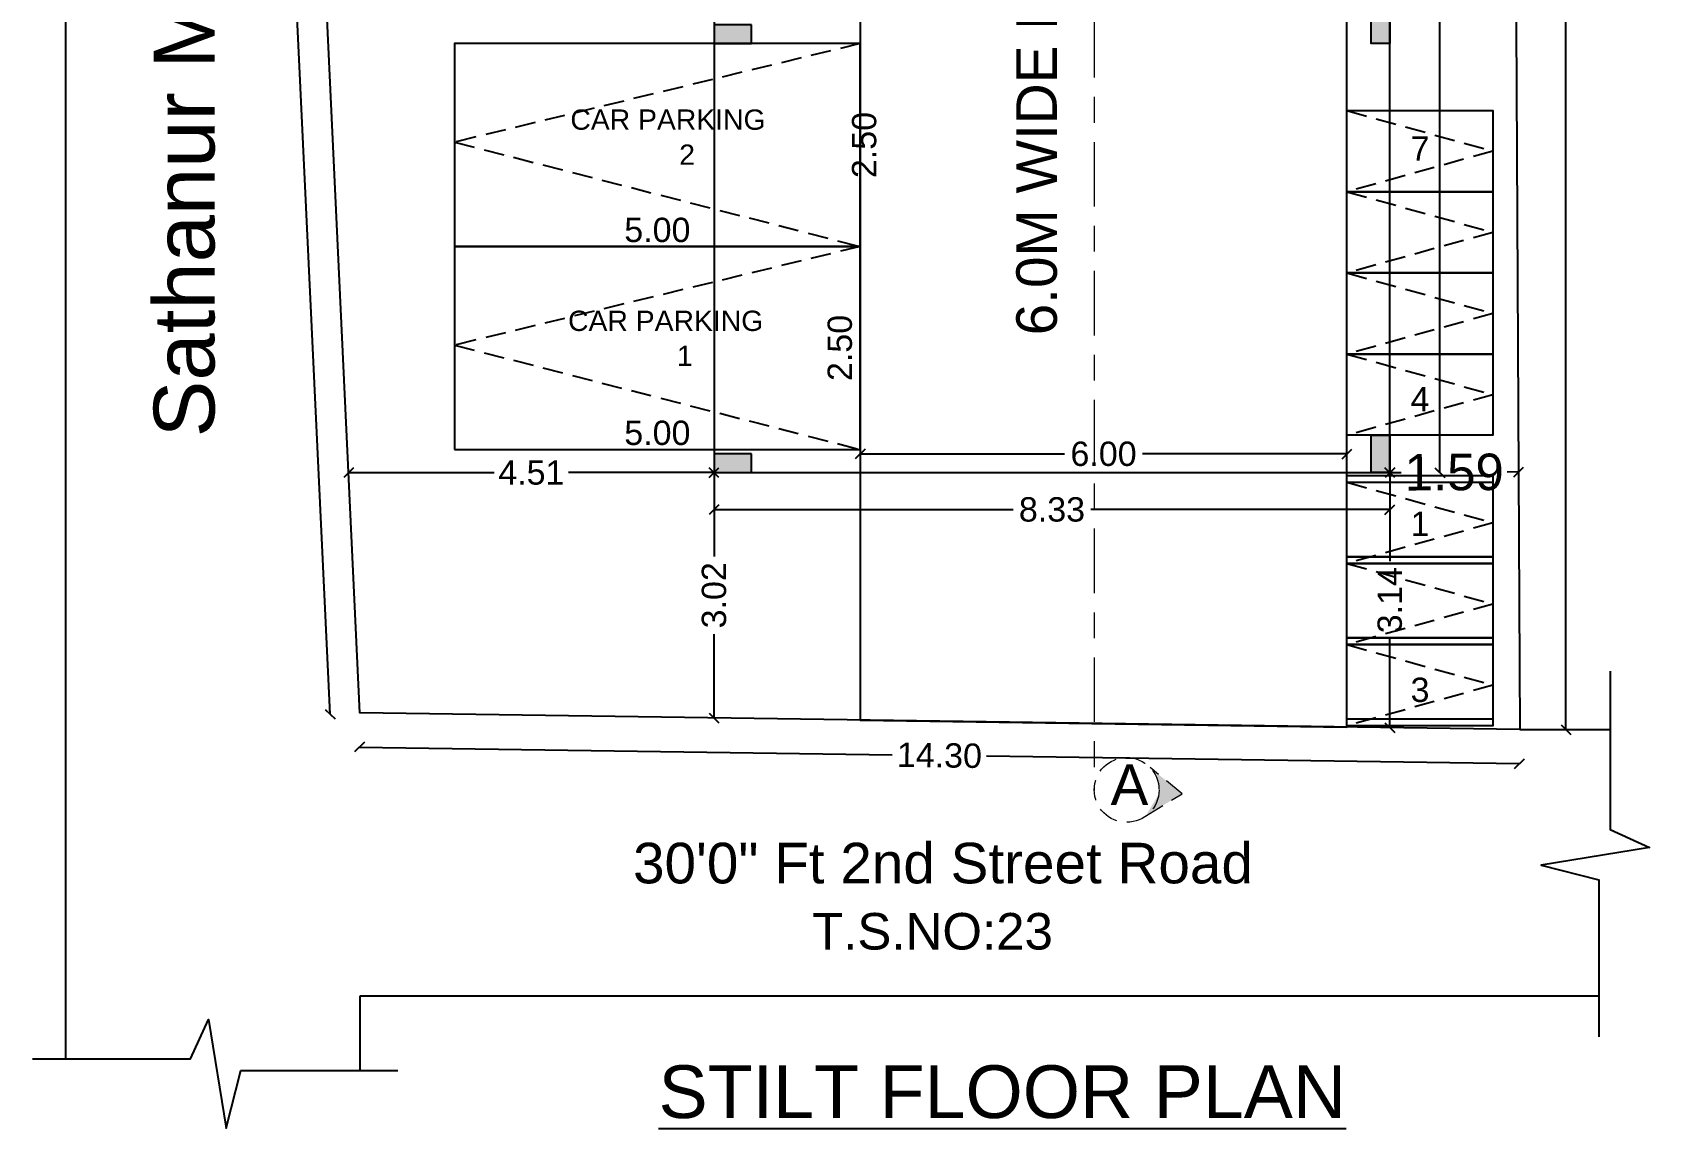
# Model space of a CAD drawing. Header units: metres. Extents: x 27 to 171, y 4 to 129.
# Drawn here: x 97.65 to 117.58, y 22.7 to 36.2 of the extents above; entities that cross this region are included whole.
import ezdxf

# ---------------------------------------------------------------- set-up
doc = ezdxf.new("R2010")
doc.units = ezdxf.units.M
doc.header["$MEASUREMENT"] = 0
doc.linetypes.add('Centre', pattern=[31.749999999999996, 6.349999999999998, -4.7625, 15.875, -4.7625])
doc.linetypes.add('HIDDEN', pattern=[0.375, 0.25, -0.125])
for name, color, linetype in [('BLK_1_FLR_0_BLT_UP_AREA', 18, 'Continuous'), ('BLK_1_FLR_0_BLT_UP_AREA_DEDUCT', 18, 'Continuous'), ('BLK_1_FLR_0_STILT_PARKING', 13, 'Continuous')]:
    doc.layers.add(name, color=color, linetype=linetype)
doc.styles.get("Standard").update_dxf_attribs({"font": 'arial.ttf'})
doc.dimstyles.get("Standard").update_dxf_attribs({"dimtxt": 0.3, "dimasz": 0.12, "dimexe": 0.18, "dimexo": 0.0625, "dimgap": 0.09, "dimtad": 0, "dimzin": 0, "dimdsep": 46, "dimtxsty": 'Standard', "dimblk": 'OBLIQUE', "dimcen": 0.09, "dimse1": 1, "dimse2": 1, "dimadec": 0, "dimazin": 0, "dimtfac": 1, "dimtofl": 0, "dimtmove": 0, "dimatfit": 3, "dimfxl": 0, "dimtolj": 1, "dimtzin": 0, "dimarcsym": 0})
doc.dimstyles.new('STANDARD$0', dxfattribs={"dimtxt": 7, "dimasz": 3, "dimexe": 3, "dimexo": 1, "dimgap": 1.5, "dimtad": 1, "dimdec": 1, "dimzin": 1, "dimdsep": 46, "dimlunit": 4, "dimtxsty": 'Standard', "dimblk": 'OBLIQUE', "dimcen": 0.09375, "dimdle": 1, "dimclrd": 8, "dimclre": 8, "dimclrt": 7, "dimadec": 1, "dimazin": 0, "dimtfac": 1, "dimtdec": 1, "dimtix": 1, "dimtmove": 2, "dimatfit": 3, "dimldrblk": 'ARCHTICK', "dimfxl": 0, "dimfrac": 2, "dimtolj": 1, "dimtzin": 0, "dimarcsym": 0})
doc.dimstyles.new('STANDARD_WS', dxfattribs={"dimtxt": 0.3, "dimasz": 0.1, "dimexe": 0.18, "dimexo": 0.0625, "dimgap": 0.09, "dimtad": 0, "dimzin": 0, "dimdsep": 46, "dimtxsty": 'Standard', "dimblk": 'OBLIQUE', "dimcen": 0.09, "dimse1": 1, "dimse2": 1, "dimadec": 0, "dimazin": 0, "dimtfac": 1, "dimtofl": 0, "dimtmove": 0, "dimatfit": 3, "dimfxl": 0, "dimtolj": 1, "dimtzin": 0, "dimarcsym": 0})

# ---------------------------------------------------------------- blocks, each defined once
blk = doc.blocks.new('_Oblique')
at = {"color": 0, "linetype": 'ByBlock', "lineweight": -2}
blk.add_line((-0.5, -0.5), (0.5, 0.5), dxfattribs=at)
blk = doc.blocks.new('*D37')
at = {"color": 0, "lineweight": -2}
for p, q in [((114.9969333734082, 47.43921921740613), (114.9969333734082, 39.69016752068025)), ((114.9969333734082, 30.77721405042097), (114.9969333734082, 38.52626574714682))]:
    blk.add_line(p, q, dxfattribs=at)
at = {"layer": 'Defpoints', "color": 0}
for p in [(114.3809633350428, 47.43921921740613), (114.3809633350428, 30.77721405042097), (114.9969333734082, 30.77721405042097)]:
    blk.add_point(p, dxfattribs=at)
at = {"color": 0, "lineweight": -2, "xscale": 0.12, "yscale": 0.12, "zscale": 0.12}
for p, rotation in [((114.9969333734082, 47.43921921740613), 90), ((114.9969333734082, 30.77721405042097), 270)]:
    blk.add_blockref('_Oblique', p, dxfattribs=dict(at, rotation=rotation))
at = {"color": 0, "insert": (114.9969333734082, 39.10821663391356), "char_height": 0.3, "attachment_point": 5, "rotation": 90}
blk.add_mtext('\\A1;16.66', dxfattribs=at)
blk = doc.blocks.new('*D38')
at = {"color": 0, "lineweight": -2}
for p, q in [((106.0507623030002, 30.32215368137329), (109.7360265297991, 30.32215368137329)), ((114.3809633350428, 30.32215368137329), (110.6956991082439, 30.32215368137329))]:
    blk.add_line(p, q, dxfattribs=at)
at = {"layer": 'Defpoints', "color": 0}
for p in [(106.0507623030002, 30.77721405042097), (114.3809633350428, 30.77721405042097), (106.0507623030002, 30.32215368137329)]:
    blk.add_point(p, dxfattribs=at)
at = {"color": 0, "lineweight": -2, "xscale": 0.12, "yscale": 0.12, "zscale": 0.12, "rotation": 180}
blk.add_blockref('_Oblique', (106.0507623030002, 30.32215368137329), dxfattribs=at)
at = {"color": 0, "lineweight": -2, "xscale": 0.12, "yscale": 0.12, "zscale": 0.12}
blk.add_blockref('_Oblique', (114.3809633350428, 30.32215368137329), dxfattribs=at)
at = {"color": 0, "insert": (110.2158628190215, 30.32215368137329), "char_height": 0.3, "attachment_point": 5}
blk.add_mtext('\\A1;8.33', dxfattribs=at)
blk = doc.blocks.new('*D101')
at = {"color": 0, "lineweight": -2}
for p, q in [((116.5515016102669, 48.91172291061387), (116.5515016102669, 38.86008631923485)), ((116.5515016102669, 27.6120104372692), (116.5515016102669, 37.66364702864822))]:
    blk.add_line(p, q, dxfattribs=at)
at = {"layer": 'Defpoints', "color": 0}
for p in [(115.8733324638797, 48.91172291061387), (116.5515016102669, 48.91172291061387), (115.9840056442176, 27.6120104372692)]:
    blk.add_point(p, dxfattribs=at)
at = {"color": 0, "lineweight": -2, "xscale": 0.12, "yscale": 0.12, "zscale": 0.12}
for p, rotation in [((116.5515016102669, 48.91172291061387), 90), ((116.5515016102669, 27.6120104372692), 270)]:
    blk.add_blockref('_Oblique', p, dxfattribs=dict(at, rotation=rotation))
at = {"color": 0, "insert": (116.5515016102669, 38.26186667394156), "char_height": 0.3, "attachment_point": 5, "rotation": 90}
blk.add_mtext('\\A1;21.30', dxfattribs=at)
blk = doc.blocks.new('*D102')
at = {"color": 0, "lineweight": -2}
for p, q in [((101.6794171718621, 27.39690674195581), (108.2471927556842, 27.30219927635482)), ((115.9779306539763, 27.19072186909138), (109.4101550701541, 27.28542933469235))]:
    blk.add_line(p, q, dxfattribs=at)
at = {"layer": 'Defpoints', "color": 0}
for p in [(101.6854921621034, 27.81819531013363), (115.9840056442176, 27.6120104372692), (101.6794171718621, 27.39690674195581)]:
    blk.add_point(p, dxfattribs=at)
at = {"color": 0, "lineweight": -2, "xscale": 0.12, "yscale": 0.12, "zscale": 0.12}
for p, rotation in [((101.6794171718621, 27.39690674195581), 179.1738508825718), ((115.9779306539763, 27.19072186909138), 359.1738508825717)]:
    blk.add_blockref('_Oblique', p, dxfattribs=dict(at, rotation=rotation))
at = {"color": 0, "insert": (108.8286739129192, 27.29381430552359), "char_height": 0.3, "attachment_point": 5, "rotation": 359.17385088257174}
blk.add_mtext('\\A1;14.30', dxfattribs=at)
blk = doc.blocks.new('*D103')
at = {"color": 0, "lineweight": -2}
for p, q in [((100.3088287368045, 49.1770315206133), (100.7853738666874, 39.08649778478318)), ((101.3183602670306, 27.80085679056649), (100.8418151371476, 37.89139052639661))]:
    blk.add_line(p, q, dxfattribs=at)
at = {"layer": 'Defpoints', "color": 0}
for p in [(100.3088287368045, 49.1770315206133), (100.6759606318773, 49.19437004018047), (101.6854921621034, 27.81819531013363)]:
    blk.add_point(p, dxfattribs=at)
at = {"color": 0, "lineweight": -2, "xscale": 0.12, "yscale": 0.12, "zscale": 0.12}
for p, rotation in [((100.3088287368045, 49.1770315206133), 92.7038958525444), ((101.3183602670306, 27.80085679056649), 272.7038958525444)]:
    blk.add_blockref('_Oblique', p, dxfattribs=dict(at, rotation=rotation))
at = {"color": 0, "insert": (100.8135945019175, 38.48894415558989), "char_height": 0.3, "attachment_point": 5, "rotation": 272.7038958525444}
blk.add_mtext('\\A1;21.40', dxfattribs=at)
blk = doc.blocks.new('123')
h = blk.add_hatch(color=256)
h.dxf.hatch_style = 1
h.paths.add_polyline_path([(80.91065346817662, 31.23652682057582), (80.68065346817706, 31.23652682057582), (80.68065346817706, 30.77652682057669), (80.91065346817662, 30.77652682057669)])
h = blk.add_hatch(color=256)
h.dxf.hatch_style = 1
h.paths.add_polyline_path([(87.17017685050837, 31.23652682057582), (86.9401768505088, 31.23652682057582), (86.9401768505088, 30.77652682057669), (87.17017685050837, 30.77652682057669)])
h = blk.add_hatch(color=256)
h.dxf.hatch_style = 1
h.paths.add_polyline_path([(89.31017685050823, 31.23652682057582), (89.0801768505087, 31.23652682057582), (89.0801768505087, 30.77652682057669), (89.31017685050823, 30.77652682057669)])
h = blk.add_hatch(color=256)
h.dxf.hatch_style = 1
h.paths.add_polyline_path([(80.91065346852679, 27.93652682057473), (80.68065346852723, 27.93652682057473), (80.68065346852723, 27.4765268205756), (80.91065346852679, 27.4765268205756)])
h = blk.add_hatch(color=256)
h.dxf.hatch_style = 1
h.paths.add_polyline_path([(87.17017685050791, 27.93652682057473), (86.94017685050837, 27.93652682057473), (86.94017685050837, 27.4765268205756), (87.17017685050791, 27.4765268205756)])
h = blk.add_hatch(color=256)
h.dxf.hatch_style = 1
h.paths.add_polyline_path([(89.31017685050823, 27.93652682057473), (89.0801768505087, 27.93652682057473), (89.0801768505087, 27.4765268205756), (89.31017685050823, 27.4765268205756)])
h = blk.add_hatch(color=256)
h.dxf.hatch_style = 1
h.paths.add_polyline_path([(89.08017685015854, 19.86024626462858), (89.31017685015809, 19.86024626462858), (89.31017685015809, 20.32024626462771), (89.08017685015854, 20.32024626462771)])
h = blk.add_hatch(color=256)
h.dxf.hatch_style = 1
h.paths.add_polyline_path([(81.43997573786713, 19.86024626462858), (81.43997573786713, 20.09024626462815), (80.97997573786802, 20.09024626462815), (80.97997573786802, 19.86024626462858)])
h = blk.add_hatch(color=256)
h.dxf.hatch_style = 1
h.paths.add_polyline_path([(89.08017685015854, 14.57452165359064), (89.31017685015809, 14.57452165359064), (89.31017685015809, 15.03452165358976), (89.08017685015854, 15.03452165358976)])
h = blk.add_hatch(color=256)
h.dxf.hatch_style = 1
h.paths.add_polyline_path([(81.43997573786713, 14.5745217345393), (81.43997573786713, 14.80452173453886), (80.97997573786802, 14.80452173453886), (80.97997573786802, 14.5745217345393)])
for points in [[(80.68065346817706, 31.23652682057582), (80.68065346817706, 30.77652682057669), (80.91065346817662, 30.77652682057669), (80.91065346817662, 31.23652682057582)], [(86.9401768505088, 31.23652682057582), (86.9401768505088, 30.77652682057669), (87.17017685050837, 30.77652682057669), (87.17017685050837, 31.23652682057582)], [(89.0801768505087, 31.23652682057582), (89.0801768505087, 30.77652682057669), (89.31017685050823, 30.77652682057669), (89.31017685050823, 31.23652682057582)], [(80.68065346852723, 27.93652682057473), (80.68065346852723, 27.4765268205756), (80.91065346852679, 27.4765268205756), (80.91065346852679, 27.93652682057473)], [(86.94017685050837, 27.93652682057473), (86.94017685050837, 27.4765268205756), (87.17017685050791, 27.4765268205756), (87.17017685050791, 27.93652682057473)], [(89.0801768505087, 27.93652682057473), (89.0801768505087, 27.4765268205756), (89.31017685050823, 27.4765268205756), (89.31017685050823, 27.93652682057473)], [(89.31017685015809, 20.32024626462771), (89.31017685015809, 19.86024626462858), (89.08017685015854, 19.86024626462858), (89.08017685015854, 20.32024626462771)], [(81.43997573786713, 20.09024626462815), (80.97997573786802, 20.09024626462815), (80.97997573786802, 19.86024626462858), (81.43997573786713, 19.86024626462858)], [(89.31017685015809, 15.03452165358976), (89.31017685015809, 14.57452165359064), (89.08017685015854, 14.57452165359064), (89.08017685015854, 15.03452165358976)], [(81.43997573786713, 14.80452173453886), (80.97997573786802, 14.80452173453886), (80.97997573786802, 14.5745217345393), (81.43997573786713, 14.5745217345393)]]:
    blk.add_lwpolyline(points, close=True)
blk = doc.blocks.new('*D65')
at = {"color": 0, "lineweight": -2}
for p, q in [((107.8516261930955, 31.00721405042056), (110.3716875846371, 31.00721405042056)), ((113.8516261930955, 31.00721405042056), (111.3315648015539, 31.00721405042056))]:
    blk.add_line(p, q, dxfattribs=at)
at = {"layer": 'Defpoints', "color": 0}
for p in [(107.8516261930955, 31.00721405042056), (113.8516261930955, 31.00721405042056), (113.8516261930955, 31.00721405042056)]:
    blk.add_point(p, dxfattribs=at)
at = {"color": 0, "lineweight": -2, "xscale": 0.12, "yscale": 0.12, "zscale": 0.12, "rotation": 180}
blk.add_blockref('_Oblique', (107.8516261930955, 31.00721405042056), dxfattribs=at)
at = {"color": 0, "lineweight": -2, "xscale": 0.12, "yscale": 0.12, "zscale": 0.12}
blk.add_blockref('_Oblique', (113.8516261930955, 31.00721405042056), dxfattribs=at)
at = {"color": 0, "insert": (110.8516261930955, 31.00721405042056), "char_height": 0.3, "attachment_point": 5}
blk.add_mtext('\\A1;6.00', dxfattribs=at)
blk = doc.blocks.new('*D74')
at = {"layer": 'Defpoints', "color": 0}
for p in [(107.8516261930955, 33.56291936069121), (107.6020687129681, 31.06291936069119), (107.8516261930955, 31.06291936069119)]:
    blk.add_point(p, dxfattribs=at)
at = {"color": 0, "insert": (107.6020687129681, 32.31291936069122), "char_height": 0.3, "attachment_point": 5, "rotation": 90}
blk.add_mtext('\\A1;2.50', dxfattribs=at)
blk = doc.blocks.new('*D75')
at = {"layer": 'Defpoints', "color": 0}
for p in [(107.8516261930955, 31.26537853127491), (102.8516261930955, 31.06291936069119), (107.8516261930955, 31.06291936069119)]:
    blk.add_point(p, dxfattribs=at)
at = {"color": 0, "insert": (105.3516261930955, 31.26537853127491), "char_height": 0.3, "attachment_point": 5}
blk.add_mtext('\\A1;5.00', dxfattribs=at)
blk = doc.blocks.new('*D76')
at = {"layer": 'Defpoints', "color": 0}
for p in [(108.1515864750557, 36.06291936069123), (107.9020289949287, 33.56291936069121), (108.1515864750557, 33.56291936069121)]:
    blk.add_point(p, dxfattribs=at)
at = {"color": 0, "insert": (107.9020289949287, 34.81291936069123), "char_height": 0.3, "attachment_point": 5, "rotation": 90}
blk.add_mtext('\\A1;2.50', dxfattribs=at)
blk = doc.blocks.new('*D77')
at = {"layer": 'Defpoints', "color": 0}
for p in [(107.8515864750557, 33.76537853127493), (102.8515864750558, 33.56291936069121), (107.8515864750557, 33.56291936069121)]:
    blk.add_point(p, dxfattribs=at)
at = {"color": 0, "insert": (105.3515864750558, 33.76537853127493), "char_height": 0.3, "attachment_point": 5}
blk.add_mtext('\\A1;5.00', dxfattribs=at)
blk = doc.blocks.new('*D148')
at = {"color": 0, "lineweight": -2}
for p, q in [((106.0507719522994, 30.77721405042093), (106.0507719522994, 29.74422557854158)), ((106.0507719522994, 27.75524802071409), (106.0507719522994, 28.78823649259342))]:
    blk.add_line(p, q, dxfattribs=at)
at = {"layer": 'Defpoints', "color": 0}
for p in [(106.050771952683, 30.77721405042093), (106.0507719398231, 27.75524802071409), (106.0507719522994, 27.75524802071409)]:
    blk.add_point(p, dxfattribs=at)
at = {"color": 0, "lineweight": -2, "xscale": 0.12, "yscale": 0.12, "zscale": 0.12}
for p, rotation in [((106.0507719522994, 30.77721405042093), 90), ((106.0507719522994, 27.75524802071409), 270)]:
    blk.add_blockref('_Oblique', p, dxfattribs=dict(at, rotation=rotation))
at = {"color": 0, "insert": (106.0507719522994, 29.26623103556752), "char_height": 0.3, "attachment_point": 5, "rotation": 90}
blk.add_mtext('\\A1;3.02', dxfattribs=at)
blk = doc.blocks.new('*D149')
at = {"color": 0, "lineweight": -2}
for p, q in [((114.3809730542242, 30.77721405042093), (114.3809730542242, 29.68508561177995)), ((114.3809730542242, 27.6351263409425), (114.3809730542242, 28.72725477958349))]:
    blk.add_line(p, q, dxfattribs=at)
at = {"layer": 'Defpoints', "color": 0}
for p in [(114.3809729850758, 30.77721405042093), (114.380973054224, 27.6351263409425), (114.3809730542242, 27.6351263409425)]:
    blk.add_point(p, dxfattribs=at)
at = {"color": 0, "lineweight": -2, "xscale": 0.12, "yscale": 0.12, "zscale": 0.12}
for p, rotation in [((114.3809730542242, 30.77721405042093), 90), ((114.3809730542242, 27.6351263409425), 270)]:
    blk.add_blockref('_Oblique', p, dxfattribs=dict(at, rotation=rotation))
at = {"color": 0, "insert": (114.3809730542242, 29.20617019568173), "char_height": 0.3, "attachment_point": 5, "rotation": 90}
blk.add_mtext('\\A1;3.14', dxfattribs=at)
blk = doc.blocks.new('*D152')
at = {"color": 0, "lineweight": -2}
for p, q in [((101.5457563820244, 30.77721405039731), (103.341552025471, 30.77721405040673)), ((106.0507719526829, 30.77721405042094), (104.2549763092364, 30.77721405041152))]:
    blk.add_line(p, q, dxfattribs=at)
at = {"layer": 'Defpoints', "color": 0}
for p in [(101.5457563820244, 30.77721405039731), (101.5457563820244, 30.77721405039731), (106.0507719526829, 30.77721405042094)]:
    blk.add_point(p, dxfattribs=at)
at = {"color": 0, "lineweight": -2, "xscale": 0.12, "yscale": 0.12, "zscale": 0.12}
for p, rotation in [((101.5457563820244, 30.77721405039731), 180.0000000003004), ((106.0507719526829, 30.77721405042094), 3.005596e-10)]:
    blk.add_blockref('_Oblique', p, dxfattribs=dict(at, rotation=rotation))
at = {"color": 0, "insert": (103.7982641673537, 30.77721405040912), "char_height": 0.3, "attachment_point": 5}
blk.add_mtext('\\A1;4.51', dxfattribs=at)
blk = doc.blocks.new('*D155')
at = {"color": 0, "lineweight": -2}
for p, q in [((114.3809633357432, 30.77721405042547), (114.5205208769468, 30.77793919058617)), ((115.9675164305964, 30.78545777094559), (115.8279588893927, 30.7847326307849))]:
    blk.add_line(p, q, dxfattribs=at)
at = {"layer": 'Defpoints', "color": 0}
for p in [(114.3809633357432, 30.77721405042004), (115.9675164305964, 30.78545777094016), (115.9675164305964, 30.78545777094559)]:
    blk.add_point(p, dxfattribs=at)
at = {"color": 0, "lineweight": -2, "xscale": 0.12, "yscale": 0.12, "zscale": 0.12}
for p, rotation in [((114.3809633357432, 30.77721405042547), 180.297705853132), ((115.9675164305964, 30.78545777094559), 0.2977058531321062)]:
    blk.add_blockref('_Oblique', p, dxfattribs=dict(at, rotation=rotation))
at = {"color": 0, "insert": (115.1742398831698, 30.78133591068553), "char_height": 0.45, "attachment_point": 5, "rotation": 0.29770585313210635}
blk.add_mtext('\\A1;1.59', dxfattribs=at)

msp = doc.modelspace()

# ---------------------------------------------------------------- hatches: boundary and pattern name
at = {"ltscale": 10}
h = msp.add_hatch(color=256, dxfattribs=at)
edge = h.paths.add_edge_path()
edge.add_line((111.5318807569497, 26.81533299803117), (111.3701541799641, 26.54549715019198))
edge.add_line((111.3701541799641, 26.54549715019198), (111.8208432905207, 26.82252744339598))
edge.add_line((111.8208432905207, 26.82252744339598), (111.4256314436684, 27.14408675477967))
edge.add_arc((111.1363101880892, 26.86903542094366), 0.3991992299284635, -7.731175066215201, 43.551609101231804, ccw=False)

# ---------------------------------------------------------------- linework, layer by layer
for p, q in [((98.0572716989547, 50.70224396269737), (98.0572716989547, 23.55658853616568)), ((114.380963335393, 30.77721405077025), (114.380963335393, 47.43921921775539)), ((114.3809633350428, 30.77721405042097), (114.3809633350428, 47.43921921740613)), ((106.0507623026501, 43.67921921740594), (106.0507623026501, 30.77721405042097)), ((106.0507623030002, 36.10821663426283), (106.0507623030002, 30.77721405077025)), ((106.0507623030002, 30.77721405077025), (114.380963335393, 30.77721405077025)), ((106.0507623026501, 30.77721405042097), (114.3809633350428, 30.77721405042097)), ((115.9840056442176, 27.6120104372692), (117.0986901983042, 27.6120104372692)), ((116.9551602197088, 24.32918353049988), (101.6854921621034, 24.32918353049988)), ((101.6854921621034, 24.32918353049988), (101.6854921621034, 23.41305855757038))]:
    msp.add_line(p, q)
at = {"linetype": 'Centre', "lineweight": 13, "ltscale": 0.05}
msp.add_line((110.7383683723787, 49.69265498347771), (110.7371638797398, 26.86253544379317), dxfattribs=at)
for points in [[(115.8733324638797, 48.91172291061387), (115.9840056442176, 27.6120104372692), (101.6854921621034, 27.81819531013363), (100.6759606318773, 49.19437004018047)], [(106.0507623030002, 30.77721405077025), (114.3809633350428, 30.77721405077025), (114.3809633350428, 47.43921921775539), (105.7514399530618, 47.43921921775539), (105.7514399530618, 43.67921921775518), (106.0507623030007, 43.67921921775518)], [(113.8516261930955, 43.67921921740594), (107.851626194146, 43.67921921740594), (107.8516891393235, 27.72931871443752), (113.8516261930955, 27.64279949268945)], [(102.8516261930955, 33.56292901107507), (107.8516261930955, 33.56292901107507), (107.8516261930955, 36.06292901107507), (102.8516261930955, 36.06292901107507)], [(113.8516257333866, 35.237214178117), (115.6516257333864, 35.237214178117), (115.6516257333864, 34.23721417811699), (113.8516257333866, 34.23721417811699)], [(113.8516261930953, 34.23721405042011), (115.6516261930951, 34.23721405042011), (115.6516261930951, 33.2372140504201), (113.8516261930953, 33.2372140504201)], [(102.8516261930955, 31.06292901107507), (107.8516261930955, 31.06292901107507), (107.8516261930955, 33.56292901107507), (102.8516261930955, 33.56292901107507)], [(113.8516257333865, 33.2372140504201), (115.6516257333862, 33.2372140504201), (115.6516257333862, 32.23721405042009), (113.8516257333865, 32.23721405042009)], [(113.8516257333865, 32.23721405042009), (115.6516257333862, 32.23721405042009), (115.6516257333862, 31.23721405042009), (113.8516257333865, 31.23721405042009)], [(113.8516261930953, 30.74141093320769), (115.6516261930951, 30.74141093320769), (115.6516261930951, 29.74141093320767), (113.8516261930953, 29.74141093320767)], [(113.8516266528043, 30.65835597843497), (115.6516266528041, 30.65835597843497), (115.6516266528041, 29.65835597843495), (113.8516266528043, 29.65835597843495)], [(113.8516257333865, 29.74141093320767), (115.6516257333862, 29.74141093320767), (115.6516257333862, 28.74141093320766), (113.8516257333865, 28.74141093320766)], [(113.8516261930955, 29.65835597843495), (115.6516261930953, 29.65835597843495), (115.6516261930953, 28.65835597843495), (113.8516261930955, 28.65835597843495)], [(113.8516257333865, 28.74141093320766), (115.6516257333862, 28.74141093320766), (115.6516257333862, 27.74141093320766), (113.8516257333865, 27.74141093320766)], [(113.8516261930955, 28.65835597843495), (115.6516261930953, 28.65835597843495), (115.6516261930953, 27.65835597843495), (113.8516261930955, 27.65835597843495)]]:
    msp.add_lwpolyline(points, close=True)
at = {"linetype": 'HIDDEN'}
for points in [[(107.8516261930955, 36.06292901107507), (102.8516261930955, 34.84806746169804), (107.8516261930955, 33.56292901107507)], [(113.8516257333866, 35.237214178117), (115.6516257333864, 34.73721417811699), (113.8516257333866, 34.23721417811699)], [(113.8516261930954, 34.23721405042011), (115.6516261930951, 33.73721405042011), (113.8516261930954, 33.23721405042011)], [(107.8516261930955, 33.56292901107507), (102.8516261930955, 32.34806746169804), (107.8516261930955, 31.06292901107507)], [(113.8516257333865, 33.2372140504201), (115.6516257333862, 32.73721405042009), (113.8516257333865, 32.23721405042009)], [(113.8516257333865, 32.23721405042009), (115.6516257333862, 31.73721405042009), (113.8516257333865, 31.23721405042009)], [(113.8516266528044, 30.65835597843496), (115.6516266528041, 30.15835597843496), (113.8516266528044, 29.65835597843496)], [(113.8516261930955, 29.65835597843495), (115.6516261930953, 29.15835597843494), (113.8516261930955, 28.65835597843495)], [(113.8516261930955, 28.65835597843495), (115.6516261930953, 28.15835597843495), (113.8516261930955, 27.65835597843495)]]:
    msp.add_lwpolyline(points, dxfattribs=at)
for points in [[(117.0986901983042, 28.33335029267734), (117.0986901983042, 26.38231696641902), (117.583553903004, 26.16093282124679), (116.2447939997027, 25.94207431780855), (116.9551602197088, 25.76238704496598), (116.9551602197088, 23.82706258333212)], [(97.64674654100752, 23.55658853616568), (99.59777986726576, 23.55658853616568), (99.8191640124381, 24.04145224086553), (100.0380225158762, 22.70269233756426), (100.2177097887188, 23.41305855757038), (102.1530342503526, 23.41305855757038)]]:
    msp.add_lwpolyline(points)
at = {"linetype": 'HIDDEN', "lineweight": 13}
msp.add_lwpolyline([(111.3701541799641, 26.54549715019198), (111.8208432905207, 26.82252744339963), (111.4256314436684, 27.1440867547815)], dxfattribs=at)
msp.add_circle((111.1363101880938, 26.86903542094366), 0.3991992299285341, dxfattribs=at)
at = {"layer": 'BLK_1_FLR_0_BLT_UP_AREA', "color": 18}
msp.add_lwpolyline([(106.0507623030008, 30.77721405042099), (114.380963335043, 30.77721405042099), (114.380963335043, 47.43921921740613), (105.7514399530619, 47.43921921740613), (105.7514399530619, 43.67921921740594), (106.0507623030008, 43.67921921740594)], close=True, dxfattribs=at)
at = {"layer": 'BLK_1_FLR_0_BLT_UP_AREA_DEDUCT', "color": 18}
msp.add_lwpolyline([(106.0507623030008, 30.777214050421), (114.380963335043, 30.777214050421), (114.380963335043, 47.43921921740613), (105.7514399530619, 47.43921921740613), (105.7514399530619, 43.67921921740594), (106.0507623030008, 43.67921921740594)], close=True, dxfattribs=at)
at = {"layer": 'BLK_1_FLR_0_STILT_PARKING'}
msp.add_lwpolyline([(106.0507623030008, 30.777214050421), (114.380963335043, 30.777214050421), (114.380963335043, 47.43921921740613), (105.7514399530619, 47.43921921740613), (105.7514399530619, 43.67921921740594), (106.0507623030008, 43.67921921740594)], close=True, dxfattribs=at)

# ---------------------------------------------------------------- block references
msp.add_blockref('123', (25.07078648453481, 16.20269239683033))

# ---------------------------------------------------------------- texts
msp.add_text('Sathanur Main Road', height=0.75, rotation=90).set_placement((99.89267436999619, 31.2120999660126))
for s, height, p in [('CAR PARKING', 0.25, (104.2792268142604, 35.00080580021812)), ('7', 0.3, (114.6364880965437, 34.61853957626049)), ('2', 0.25, (105.6209517867973, 34.56933963040091)), ('CAR PARKING', 0.25, (104.2507942674789, 32.52224620567311)), ('1', 0.25, (105.5925192400159, 32.09078003585589)), ('4', 0.3, (114.6364880965437, 31.53091230686821)), ('1', 0.3, (114.6364885562527, 29.9981789513457)), ('3', 0.3, (114.6364885562527, 27.95205423488307)), ('A', 0.5, (110.9380868831271, 26.68186126580873)), ('30\'0" Ft 2nd Street Road', 0.5, (105.0514652852675, 25.7174730014102)), ('T.S.NO:23', 0.45, (107.2581463449363, 24.90252166289086)), ('%%USTILT FLOOR PLAN', 0.65, (105.3655453341107, 22.82627418501886))]:
    msp.add_text(s, height=height).set_placement(p)
at = {"insert": (109.7762944881853, 37.74672989659421), "char_height": 0.5, "width": 13.67885150917891, "attachment_point": 2, "rotation": 90}
msp.add_mtext('6.0M WIDE DOUBLE DRIVEWAY', dxfattribs=at)

# ---------------------------------------------------------------- dimensions: what is measured, and where the dimension line sits
for p1, p2, distance, dimstyle, override, picture, middle in [((101.6854921621034, 27.81819531013363), (100.6759606318773, 49.19437004018047), 0.36754108973083316, 'Standard', {"dimpost": '\\X', "dimfxl": 2, "dimfxlon": 1}, '*D103', (100.8135945019175, 38.48894415558989)), ((107.8516261930955, 31.00721405042056), (113.8516261930955, 31.00721405042056), 0, 'STANDARD$0', {"dimtxt": 0.3, "dimasz": 0.12, "dimexe": 0.18, "dimexo": 0.0625, "dimgap": 0.09, "dimtad": 0, "dimdec": 2, "dimzin": 0, "dimlunit": 2, "dimpost": '\\X', "dimcen": 0.09, "dimdle": 0, "dimse1": 1, "dimse2": 1, "dimclrd": 0, "dimclre": 0, "dimclrt": 0, "dimadec": 0, "dimtdec": 2, "dimtix": 0, "dimtofl": 0, "dimtmove": 0, "dimfrac": 0}, '*D65', (110.8516261930955, 31.00721405042056)), ((106.0507719526829, 30.77721405042094), (101.5457563820244, 30.77721405039731), 0, 'STANDARD$0', {"dimtxt": 0.3, "dimasz": 0.12, "dimexe": 0.18, "dimexo": 0.0625, "dimgap": 0.09, "dimtad": 0, "dimdec": 2, "dimzin": 0, "dimlunit": 2, "dimpost": '', "dimcen": 0.09, "dimdle": 0, "dimse1": 1, "dimse2": 1, "dimclrd": 0, "dimclre": 0, "dimclrt": 0, "dimadec": 0, "dimtdec": 2, "dimtix": 0, "dimtofl": 0, "dimtmove": 0, "dimfxl": 2, "dimfxlon": 1, "dimfrac": 0}, '*D152', (103.7982641673537, 30.77721405040912)), ((114.3809633357432, 30.77721405042003), (115.9675164305964, 30.78545777094014), 5.449789246184353e-12, 'STANDARD$0', {"dimtxt": 0.45, "dimasz": 0.12, "dimexe": 0.18, "dimexo": 0.0625, "dimgap": 0.09, "dimtad": 0, "dimdec": 2, "dimzin": 0, "dimlunit": 2, "dimpost": '', "dimcen": 0.09, "dimdle": 0, "dimse1": 1, "dimse2": 1, "dimclrd": 0, "dimclre": 0, "dimclrt": 0, "dimadec": 0, "dimtdec": 2, "dimtix": 0, "dimtofl": 0, "dimtmove": 0, "dimfxl": 2, "dimfxlon": 1, "dimfrac": 0}, '*D155', (115.1742398831698, 30.78133591068553)), ((115.9840056442176, 27.6120104372692), (101.6854921621034, 27.81819531013363), 0.4213323666462715, 'Standard', {"dimpost": '\\X', "dimfxl": 2, "dimfxlon": 1}, '*D102', (108.8286739129192, 27.29381430552359))]:
    dim = msp.add_aligned_dim(p1=p1, p2=p2, distance=distance, dimstyle=dimstyle, override=override)
    dim.commit()
    dim.dimension.update_dxf_attribs({"geometry": picture, "text_midpoint": middle})
for base, p1, p2, dimstyle, override, picture, middle in [((116.5515016102669, 48.91172291061387), (115.9840056442176, 27.6120104372692), (115.8733324638797, 48.91172291061387), 'Standard', {"dimpost": '\\X', "dimfxl": 2, "dimfxlon": 1}, '*D101', (116.5515016102669, 38.26186667394156)), ((114.9969333734082, 30.77721405042097), (114.3809633350428, 47.43921921740613), (114.3809633350428, 30.77721405042097), 'Standard', {"dimpost": '', "dimfxl": 2, "dimfxlon": 1}, '*D37', (114.9969333734082, 39.10821663391356)), ((107.9020289949287, 33.56291936069121), (108.1515864750557, 36.06291936069123), (108.1515864750557, 33.56291936069121), 'STANDARD_WS', {"dimpost": '\\X', "dimsd1": 1, "dimsd2": 1, "dimfxl": 3, "dimfxlon": 1, "dimarcsym": 1}, '*D76', (107.9020289949287, 34.81291936069123)), ((107.6020687129681, 31.06291936069119), (107.8516261930955, 33.56291936069121), (107.8516261930955, 31.06291936069119), 'STANDARD_WS', {"dimpost": '\\X', "dimsd1": 1, "dimsd2": 1, "dimfxl": 3, "dimfxlon": 1, "dimarcsym": 1}, '*D74', (107.6020687129681, 32.31291936069122)), ((106.0507719522994, 27.75524802071409), (106.050771952683, 30.77721405042093), (106.0507719398231, 27.75524802071409), 'STANDARD$0', {"dimtxt": 0.3, "dimasz": 0.12, "dimexe": 0.18, "dimexo": 0.0625, "dimgap": 0.09, "dimtad": 0, "dimdec": 2, "dimzin": 0, "dimlunit": 2, "dimpost": '', "dimcen": 0.09, "dimdle": 0, "dimse1": 1, "dimse2": 1, "dimclrd": 0, "dimclre": 0, "dimclrt": 0, "dimadec": 0, "dimtdec": 2, "dimtix": 0, "dimtofl": 0, "dimtmove": 0, "dimfxl": 2, "dimfxlon": 1, "dimfrac": 0}, '*D148', (106.0507719522994, 29.26623103556752)), ((114.3809730542242, 27.6351263409425), (114.3809729850758, 30.77721405042093), (114.380973054224, 27.6351263409425), 'STANDARD$0', {"dimtxt": 0.3, "dimasz": 0.12, "dimexe": 0.18, "dimexo": 0.0625, "dimgap": 0.09, "dimtad": 0, "dimdec": 2, "dimzin": 0, "dimlunit": 2, "dimpost": '', "dimcen": 0.09, "dimdle": 0, "dimse1": 1, "dimse2": 1, "dimclrd": 0, "dimclre": 0, "dimclrt": 0, "dimadec": 0, "dimtdec": 2, "dimtix": 0, "dimtofl": 0, "dimtmove": 0, "dimfxl": 2, "dimfxlon": 1, "dimfrac": 0}, '*D149', (114.3809730542242, 29.20617019568173))]:
    dim = msp.add_linear_dim(base=base, p1=p1, p2=p2, angle=90, dimstyle=dimstyle, override=override)
    dim.commit()
    dim.dimension.update_dxf_attribs({"geometry": picture, "text_midpoint": middle})
for base, p1, p2, dimstyle, override, picture, middle in [((107.8515864750557, 33.76537853127493), (102.8515864750558, 33.56291936069121), (107.8515864750557, 33.56291936069121), 'STANDARD_WS', {"dimpost": '\\X', "dimsd1": 1, "dimsd2": 1, "dimfxl": 3, "dimfxlon": 1, "dimarcsym": 1}, '*D77', (105.3515864750558, 33.76537853127493)), ((107.8516261930955, 31.26537853127491), (102.8516261930955, 31.06291936069119), (107.8516261930955, 31.06291936069119), 'STANDARD_WS', {"dimpost": '\\X', "dimsd1": 1, "dimsd2": 1, "dimfxl": 3, "dimfxlon": 1, "dimarcsym": 1}, '*D75', (105.3516261930955, 31.26537853127491)), ((106.0507623030002, 30.32215368137329), (114.3809633350428, 30.77721405042097), (106.0507623030002, 30.77721405042097), 'Standard', {"dimpost": '', "dimfxl": 2, "dimfxlon": 1}, '*D38', (110.2158628190215, 30.32215368137329))]:
    dim = msp.add_linear_dim(base=base, p1=p1, p2=p2, dimstyle=dimstyle, override=override)
    dim.commit()
    dim.dimension.update_dxf_attribs({"geometry": picture, "text_midpoint": middle})

doc.saveas('drawing.dxf')
